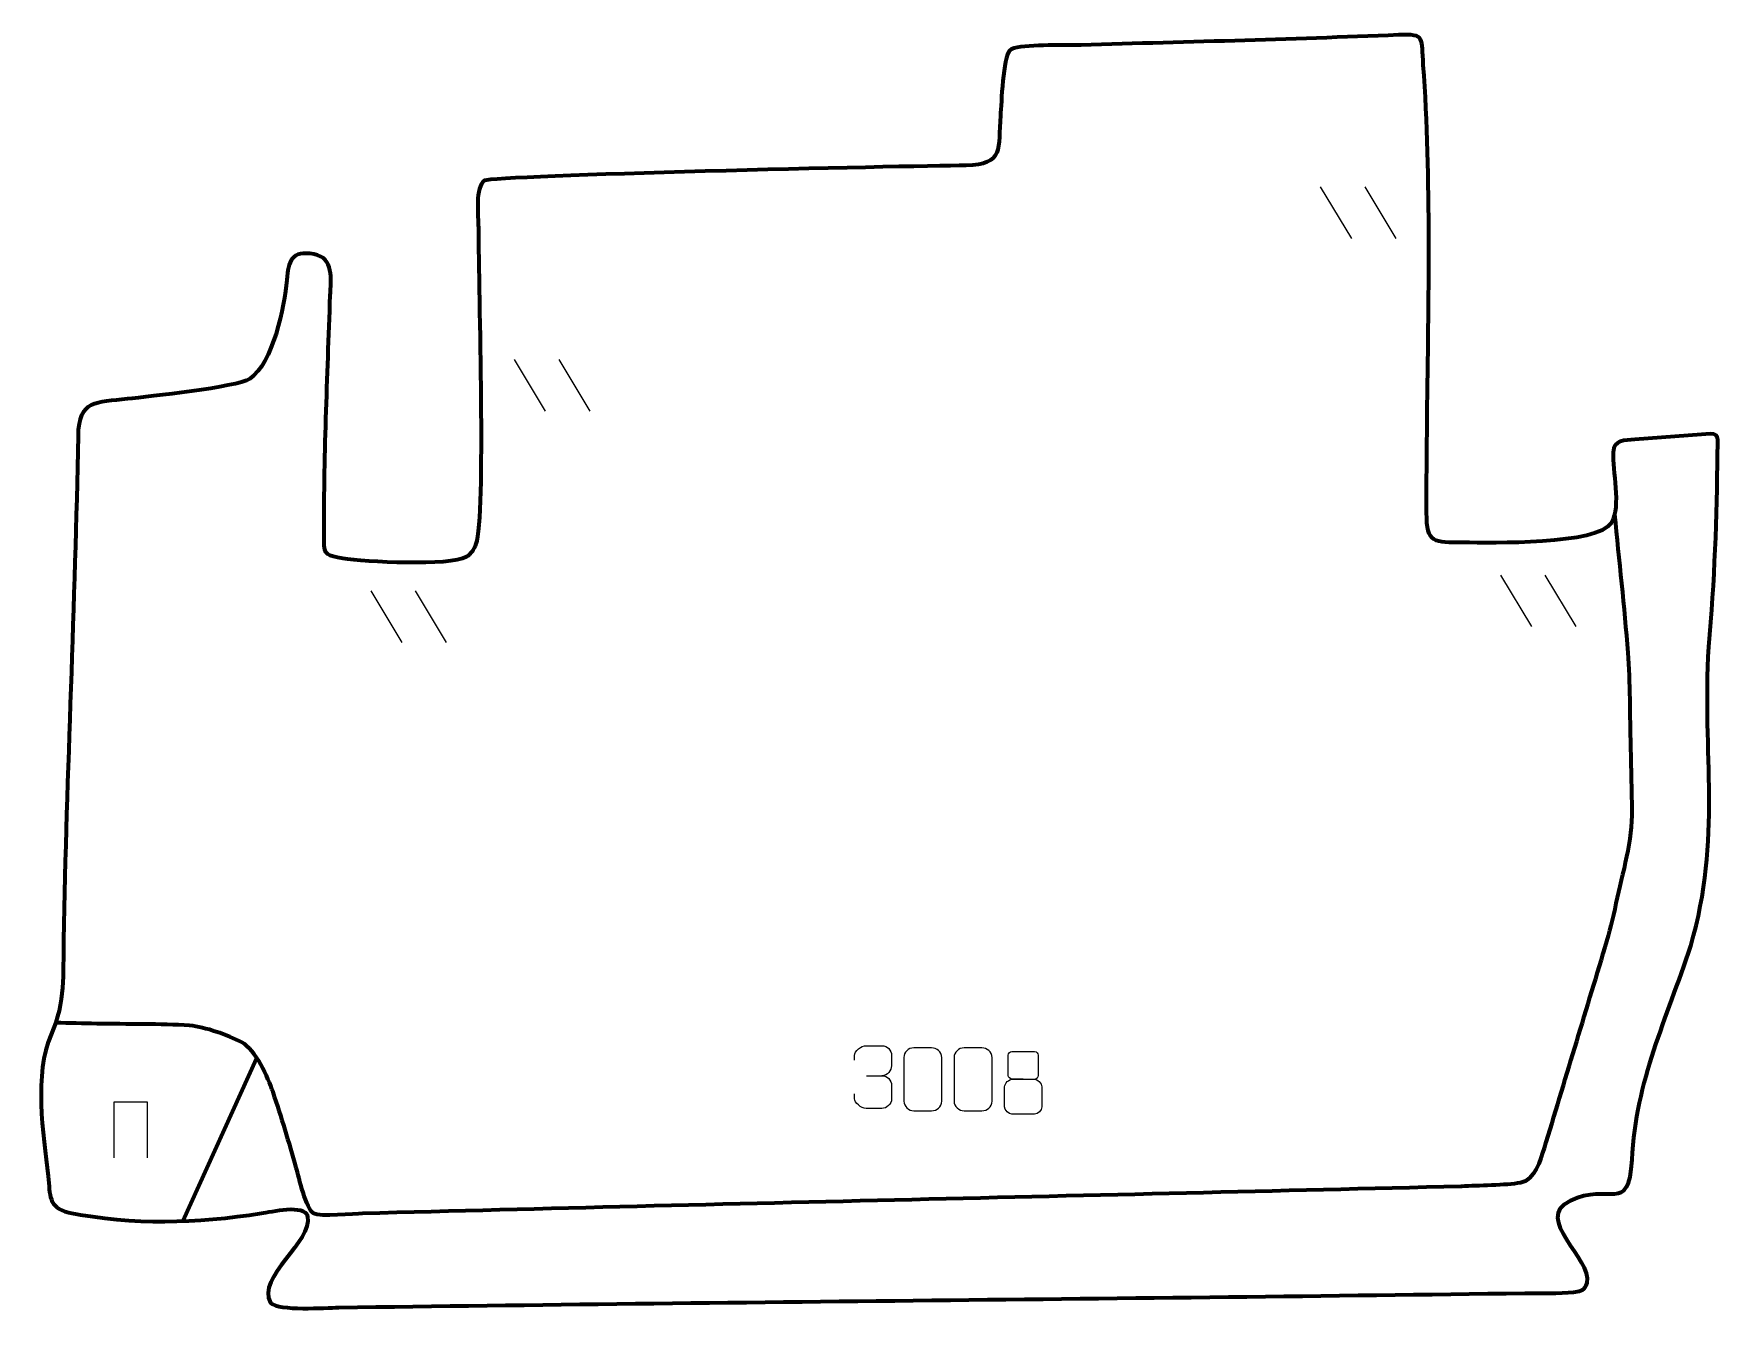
# Model space of a CAD drawing. Header units: millimetres. Extents: x -611 to 61, y 194 to 703.
import ezdxf

# ---------------------------------------------------------------- set-up
doc = ezdxf.new("R2010")
doc.units = ezdxf.units.MM
doc.header["$MEASUREMENT"] = 0
doc.layers.add('layer 1', color=7, linetype='Continuous', plot=False)
doc.layers.add('layer 2', color=7, linetype='Continuous')
doc.layers.add('layer 3', color=7, linetype='Continuous')

msp = doc.modelspace()

# ---------------------------------------------------------------- linework, layer by layer
at = {"layer": 'layer 1', "color": 250, "lineweight": 9}
for points in [[(-98.8397, 641.9674), (-98.8397, 641.9674), (-86.4754, 621.4231), (-86.4754, 621.4231)], [(-81.1098, 641.9674), (-81.1098, 641.9674), (-68.7455, 621.4231), (-68.7455, 621.4231)], [(-419.7766, 573.1757), (-419.7766, 573.1757), (-407.4123, 552.6314), (-407.4123, 552.6314)], [(-402.0467, 573.1757), (-402.0467, 573.1757), (-389.6824, 552.6314), (-389.6824, 552.6314)], [(-27.1348, 487.4506), (-27.1348, 487.4506), (-14.7705, 466.9063), (-14.7705, 466.9063)], [(-9.4049, 487.4506), (-9.4049, 487.4506), (2.9594, 466.9063), (2.9594, 466.9063)], [(-476.9266, 481.1006), (-476.9266, 481.1006), (-464.5623, 460.5563), (-464.5623, 460.5563)], [(-459.1967, 481.1006), (-459.1967, 481.1006), (-446.8324, 460.5563), (-446.8324, 460.5563)], [(-279.5813, 288.1355), (-279.5813, 288.1355), (-273.3849, 288.1355), (-273.3849, 288.1355)]]:
    msp.add_open_spline(points, degree=3, dxfattribs=at)
for points, knots in [([(-284.291, 294.3807), (-284.291, 294.3807), (-284.291, 296.2379), (-284.291, 296.2379), (-284.291, 296.2379), (-284.3053, 297.9798), (-281.6408, 300.0979), (-279.5817, 300.0752), (-279.5817, 300.0752), (-277.5176, 300.0752), (-275.4536, 300.0752), (-273.3899, 300.0752), (-273.3899, 300.0752), (-271.1954, 300.084), (-269.5971, 298.2372), (-269.5527, 296.3251), (-269.5527, 296.3251), (-269.5531, 294.89), (-269.5531, 293.4549), (-269.5527, 292.0194), (-269.5527, 292.0194), (-269.6013, 290.3659), (-271.2039, 288.1359), (-273.4022, 288.1459), (-273.4022, 288.1459), (-271.1985, 288.1347), (-269.5905, 286.3315), (-269.5365, 284.272), (-269.5365, 284.272), (-269.5369, 282.4873), (-269.5369, 280.7026), (-269.5365, 278.9175), (-269.5365, 278.9175), (-269.5264, 276.8561), (-271.5813, 275.093), (-273.4022, 275.1011), (-273.4022, 275.1011), (-275.4675, 275.1014), (-277.5327, 275.1014), (-279.5983, 275.1011), (-279.5983, 275.1011), (-281.7669, 275.1126), (-284.2979, 277.5128), (-284.3165, 278.9746), (-284.3165, 278.9746), (-284.3165, 278.9746), (-284.3165, 280.8832), (-284.3165, 280.8832)], [0, 0, 0, 0, 0.07692308, 0.07692308, 0.07692308, 0.07692308, 0.15384615, 0.15384615, 0.15384615, 0.15384615, 0.23076923, 0.23076923, 0.23076923, 0.23076923, 0.30769231, 0.30769231, 0.30769231, 0.30769231, 0.38461538, 0.38461538, 0.38461538, 0.38461538, 0.46153846, 0.46153846, 0.46153846, 0.46153846, 0.53846154, 0.53846154, 0.53846154, 0.53846154, 0.61538462, 0.61538462, 0.61538462, 0.61538462, 0.69230769, 0.69230769, 0.69230769, 0.69230769, 0.76923077, 0.76923077, 0.76923077, 0.76923077, 0.84615385, 0.84615385, 0.84615385, 0.84615385, 1, 1, 1, 1]), ([(-260.6852, 299.2159), (-258.3191, 299.2159), (-255.9526, 299.2159), (-253.5861, 299.2159), (-253.5861, 299.2159), (-251.6056, 299.2515), (-249.5796, 297.7572), (-249.5525, 295.3151), (-249.5525, 295.3151), (-249.5529, 289.5577), (-249.5529, 283.7999), (-249.5525, 278.0417), (-249.5525, 278.0417), (-249.6946, 275.7141), (-251.401, 274.2318), (-253.5861, 274.221), (-253.5861, 274.221), (-255.9585, 274.2214), (-258.3309, 274.2214), (-260.7029, 274.221), (-260.7029, 274.221), (-262.6614, 274.1154), (-264.6678, 276.0033), (-264.6564, 278.0243), (-264.6564, 278.0243), (-264.656, 283.8049), (-264.656, 289.5852), (-264.6564, 295.365), (-264.6564, 295.365), (-264.6521, 297.507), (-262.875, 299.2295), (-260.6852, 299.2159)], [0, 0, 0, 0, 0.11111111, 0.11111111, 0.11111111, 0.11111111, 0.22222222, 0.22222222, 0.22222222, 0.22222222, 0.33333333, 0.33333333, 0.33333333, 0.33333333, 0.44444444, 0.44444444, 0.44444444, 0.44444444, 0.55555556, 0.55555556, 0.55555556, 0.55555556, 0.66666667, 0.66666667, 0.66666667, 0.66666667, 0.77777778, 0.77777778, 0.77777778, 0.77777778, 1, 1, 1, 1]), ([(-240.6852, 299.2159), (-238.3191, 299.2159), (-235.9526, 299.2159), (-233.5861, 299.2159), (-233.5861, 299.2159), (-231.6056, 299.2515), (-229.5796, 297.7572), (-229.5525, 295.3151), (-229.5525, 295.3151), (-229.5529, 289.5577), (-229.5529, 283.7999), (-229.5525, 278.0417), (-229.5525, 278.0417), (-229.6946, 275.7141), (-231.401, 274.2318), (-233.5861, 274.221), (-233.5861, 274.221), (-235.9585, 274.2214), (-238.3309, 274.2214), (-240.7029, 274.221), (-240.7029, 274.221), (-242.6614, 274.1154), (-244.6678, 276.0033), (-244.6564, 278.0243), (-244.6564, 278.0243), (-244.656, 283.8049), (-244.656, 289.5852), (-244.6564, 295.365), (-244.6564, 295.365), (-244.6521, 297.507), (-242.875, 299.2295), (-240.6852, 299.2159)], [0, 0, 0, 0, 0.11111111, 0.11111111, 0.11111111, 0.11111111, 0.22222222, 0.22222222, 0.22222222, 0.22222222, 0.33333333, 0.33333333, 0.33333333, 0.33333333, 0.44444444, 0.44444444, 0.44444444, 0.44444444, 0.55555556, 0.55555556, 0.55555556, 0.55555556, 0.66666667, 0.66666667, 0.66666667, 0.66666667, 0.77777778, 0.77777778, 0.77777778, 0.77777778, 1, 1, 1, 1]), ([(-223.0823, 296.3051), (-223.0823, 294.0921), (-223.0823, 290.4098), (-223.0823, 288.1965), (-223.0823, 288.1965), (-223.0673, 287.6891), (-222.2599, 286.7577), (-221.5598, 286.7589), (-221.5598, 286.7589), (-218.5899, 286.7591), (-215.6197, 286.6742), (-212.6493, 286.6739), (-212.6493, 286.6739), (-211.8522, 286.6781), (-211.1315, 287.4684), (-211.1341, 288.1891), (-211.1341, 288.1891), (-211.1344, 290.4051), (-211.1344, 294.0898), (-211.1341, 296.3051), (-211.1341, 296.3051), (-211.1526, 297.0159), (-211.764, 297.7763), (-212.5979, 297.7689), (-212.5979, 297.7689), (-215.615, 297.7686), (-218.6319, 297.7686), (-221.6485, 297.7689), (-221.6485, 297.7689), (-222.2749, 297.7765), (-223.099, 297.0655), (-223.0823, 296.3051)], [0, 0, 0, 0, 0.11111111, 0.11111111, 0.11111111, 0.11111111, 0.22222222, 0.22222222, 0.22222222, 0.22222222, 0.33333333, 0.33333333, 0.33333333, 0.33333333, 0.44444444, 0.44444444, 0.44444444, 0.44444444, 0.55555556, 0.55555556, 0.55555556, 0.55555556, 0.66666667, 0.66666667, 0.66666667, 0.66666667, 0.77777778, 0.77777778, 0.77777778, 0.77777778, 1, 1, 1, 1]), ([(-224.5411, 283.7869), (-224.5411, 280.6161), (-224.5411, 278.914), (-224.5411, 275.7426), (-224.5411, 275.7426), (-224.5496, 274.5207), (-222.8517, 272.828), (-221.5991, 272.8195), (-221.5991, 272.8195), (-218.616, 272.8198), (-215.6327, 272.8198), (-212.6493, 272.8195), (-212.6493, 272.8195), (-211.326, 272.8312), (-209.7056, 274.4528), (-209.7167, 275.752), (-209.7167, 275.752), (-209.717, 278.9202), (-209.717, 280.619), (-209.7167, 283.7869), (-209.7167, 283.7869), (-209.7864, 285.1673), (-211.3642, 286.7459), (-212.6696, 286.7398), (-212.6696, 286.7398), (-215.6462, 286.7395), (-218.6228, 286.7395), (-221.5991, 286.7398), (-221.5991, 286.7398), (-222.6786, 286.7462), (-224.5249, 285.1673), (-224.5411, 283.7869)], [0, 0, 0, 0, 0.11111111, 0.11111111, 0.11111111, 0.11111111, 0.22222222, 0.22222222, 0.22222222, 0.22222222, 0.33333333, 0.33333333, 0.33333333, 0.33333333, 0.44444444, 0.44444444, 0.44444444, 0.44444444, 0.55555556, 0.55555556, 0.55555556, 0.55555556, 0.66666667, 0.66666667, 0.66666667, 0.66666667, 0.77777778, 0.77777778, 0.77777778, 0.77777778, 1, 1, 1, 1]), ([(-579.1128, 255.3949), (-579.1128, 255.3949), (-579.1128, 277.7452), (-579.1128, 277.7452), (-579.1128, 277.7452), (-579.1128, 277.7452), (-565.9945, 277.7452), (-565.9945, 277.7452), (-565.9945, 277.7452), (-565.9945, 277.7452), (-565.9945, 255.3949), (-565.9945, 255.3949)], [0, 0, 0, 0, 0.25, 0.25, 0.25, 0.25, 0.5, 0.5, 0.5, 0.5, 1, 1, 1, 1])]:
    msp.add_open_spline(points, degree=3, knots=knots, dxfattribs=at)
at = {"layer": 'layer 2', "color": 142, "lineweight": 158}
msp.add_open_spline([(18.3184, 511.5652), (20.0731, 493.3469), (22.1659, 474.6923), (23.5742, 456.4989), (23.5742, 456.4989), (24.4698, 444.9293), (24.3753, 431.1262), (24.6684, 419.3146), (24.6684, 419.3146), (24.8774, 410.8923), (25.0651, 402.4719), (25.2092, 394.0483), (25.2092, 394.0483), (25.4126, 381.8683), (21.489, 368.7805), (18.8902, 356.8211), (18.8902, 356.8211), (17.4885, 350.3708), (16.3817, 345.6083), (14.4565, 339.256), (14.4565, 339.256), (6.3767, 312.5953), (-1.6639, 285.9226), (-9.7393, 259.2605), (-9.7393, 259.2605), (-11.1276, 254.6776), (-13.5477, 246.43), (-19.1474, 245.4953), (-19.1474, 245.4953), (-24.9746, 244.5225), (-36.1108, 244.4104), (-42.5503, 244.0844), (-42.5503, 244.0844), (-42.5503, 244.0844), (-42.8435, 244.0696), (-42.8435, 244.0696), (-42.8435, 244.0696), (-188.6028, 240.4718), (-334.4224, 237.2183), (-480.1666, 233.2822), (-480.1666, 233.2822), (-483.4193, 233.1944), (-497.2592, 231.9589), (-499.5504, 233.2362), (-499.5504, 233.2362), (-502.8322, 235.0657), (-505.4846, 247.7089), (-506.5801, 251.5235), (-506.5801, 251.5235), (-509.4778, 261.6139), (-512.4232, 271.6758), (-515.8339, 281.607), (-515.8339, 281.607), (-517.9302, 287.6512), (-522.5187, 298.3666), (-528.3243, 301.4496), (-528.3243, 301.4496), (-533.9751, 304.4503), (-542.6679, 307.4049), (-549.0264, 308.1035), (-549.0264, 308.1035), (-560.5357, 308.9336), (-574.1439, 308.579), (-585.9945, 308.8492), (-585.9945, 308.8492), (-591.455, 308.9737), (-596.9155, 309.098), (-602.376, 309.2223)], degree=3, knots=[0, 0, 0, 0, 0.05555556, 0.05555556, 0.05555556, 0.05555556, 0.11111111, 0.11111111, 0.11111111, 0.11111111, 0.16666667, 0.16666667, 0.16666667, 0.16666667, 0.22222222, 0.22222222, 0.22222222, 0.22222222, 0.27777778, 0.27777778, 0.27777778, 0.27777778, 0.33333333, 0.33333333, 0.33333333, 0.33333333, 0.38888889, 0.38888889, 0.38888889, 0.38888889, 0.44444444, 0.44444444, 0.44444444, 0.44444444, 0.5, 0.5, 0.5, 0.5, 0.55555556, 0.55555556, 0.55555556, 0.55555556, 0.61111111, 0.61111111, 0.61111111, 0.61111111, 0.66666667, 0.66666667, 0.66666667, 0.66666667, 0.72222222, 0.72222222, 0.72222222, 0.72222222, 0.77777778, 0.77777778, 0.77777778, 0.77777778, 0.83333333, 0.83333333, 0.83333333, 0.83333333, 0.88888889, 0.88888889, 0.88888889, 0.88888889, 1, 1, 1, 1], dxfattribs=at)
msp.add_open_spline([(-551.7102, 230.2806), (-551.7102, 230.2806), (-522.4587, 294.9551), (-522.4587, 294.9551)], degree=3, dxfattribs=at)
at = {"layer": 'layer 3', "color": 242, "lineweight": 158}
msp.add_open_spline([(-597.2447, 233.6974), (-605.5254, 235.8915), (-604.4909, 240.4695), (-605.402, 248.2226), (-605.402, 248.2226), (-607.3629, 264.7924), (-611.0933, 289.0762), (-604.1986, 304.5691), (-604.1986, 304.5691), (-598.3802, 317.6435), (-599.5177, 328.2893), (-599.2622, 342.2356), (-599.2622, 342.2356), (-598.037, 409.113), (-594.6185, 475.9752), (-593.4799, 542.8576), (-593.4799, 542.8576), (-593.2344, 557.2809), (-586.2318, 556.084), (-573.791, 557.5202), (-573.791, 557.5202), (-565.0407, 558.5558), (-530.5546, 562.0563), (-525.0874, 565.5762), (-525.0874, 565.5762), (-515.8493, 571.5239), (-511.3893, 594.3989), (-510.3574, 604.8144), (-510.3574, 604.8144), (-509.6549, 612.5537), (-508.6082, 616.7341), (-499.4997, 615.1341), (-499.4997, 615.1341), (-491.4674, 613.7232), (-492.8203, 605.2767), (-493.0565, 598.6715), (-493.0565, 598.6715), (-494.1571, 566.2419), (-495.6536, 533.2775), (-495.5114, 500.867), (-495.5114, 500.867), (-495.487, 495.3171), (-494.166, 495.1561), (-488.0111, 494.0635), (-488.0111, 494.0635), (-479.3966, 492.6796), (-445.3505, 490.7868), (-438.8421, 494.7018), (-438.8421, 494.7018), (-436.9844, 495.8193), (-435.7929, 497.6158), (-435.0511, 499.7995), (-435.0511, 499.7995), (-431.0996, 511.4308), (-434.0434, 599.5227), (-434.0676, 625.8272), (-434.0676, 625.8272), (-434.0729, 629.8234), (-435.5033, 642.3881), (-431.5698, 644.4298), (-431.5698, 644.4298), (-427.6182, 646.4809), (-265.1497, 650.3118), (-239.8377, 650.4158), (-239.8377, 650.4158), (-224.6165, 650.9055), (-227.245, 657.0454), (-226.1811, 670.423), (-226.1811, 670.423), (-225.8086, 675.1068), (-225.2977, 693.5978), (-222.4238, 696.2841), (-222.4238, 696.2841), (-219.6647, 698.8632), (-202.7928, 698.19), (-198.18, 698.3157), (-198.18, 698.3157), (-154.6619, 699.5009), (-111.1846, 700.6218), (-67.686, 702.4354), (-67.686, 702.4354), (-56.7025, 702.8933), (-58.6068, 701.1916), (-57.8296, 690.4653), (-57.8296, 690.4653), (-54.5346, 644.9882), (-55.7948, 596.4575), (-56.2763, 550.7432), (-56.2763, 550.7432), (-56.4116, 537.9007), (-56.5548, 525.0493), (-56.5259, 512.2063), (-56.5259, 512.2063), (-56.4904, 499.8958), (-53.685, 500.4656), (-41.7499, 500.3582), (-41.7499, 500.3582), (-31.122, 500.2821), (11.8288, 499.2836), (17.0666, 508.2804), (17.0666, 508.2804), (20.9915, 515.0219), (17.3909, 529.1058), (17.7249, 536.3129), (17.7249, 536.3129), (17.9506, 541.1835), (22.1906, 541.08), (26.4181, 541.4313), (26.4181, 541.4313), (35.8513, 542.1987), (45.2662, 542.809), (54.7161, 543.579), (54.7161, 543.579), (60.3341, 544.0368), (59.4476, 542.4207), (59.3616, 536.4558), (59.3616, 536.4558), (59.0804, 509.9289), (58.2204, 485.2759), (55.8684, 458.8162), (55.8684, 458.8162), (53.2338, 416.1571), (61.1941, 382.8326), (48.6717, 339.899), (48.6717, 339.899), (38.9612, 310.0639), (26.9682, 286.9102), (25.2885, 254.6478), (25.2885, 254.6478), (24.1365, 232.5205), (15.918, 246.0873), (0.7456, 238.5357), (0.7456, 238.5357), (-14.2805, 231.0569), (9.6298, 215.2356), (7.3841, 205.7166), (7.3841, 205.7166), (7.3841, 205.7166), (7.0341, 204.6543), (7.0341, 204.6543), (7.0341, 204.6543), (5.9873, 202.4853), (4.0358, 202.307), (1.9476, 201.9496), (1.9476, 201.9496), (-3.1862, 201.4445), (-12.0332, 201.6969), (-17.4037, 201.621), (-17.4037, 201.621), (-174.8028, 199.3968), (-332.2256, 198.1329), (-489.6103, 195.8929), (-489.6103, 195.8929), (-495.087, 195.815), (-513.2898, 194.4043), (-516.8787, 197.7808), (-516.8787, 197.7808), (-522.6201, 207.8497), (-499.9505, 222.3037), (-502.0487, 232.1367), (-502.0487, 232.1367), (-503.1458, 237.2781), (-516.729, 233.9706), (-520.4797, 233.3924), (-520.4797, 233.3924), (-546.3177, 229.4093), (-571.4893, 228.5575), (-597.2447, 233.6974)], degree=3, knots=[0, 0, 0, 0, 0.02325581, 0.02325581, 0.02325581, 0.02325581, 0.04651163, 0.04651163, 0.04651163, 0.04651163, 0.06976744, 0.06976744, 0.06976744, 0.06976744, 0.09302326, 0.09302326, 0.09302326, 0.09302326, 0.11627907, 0.11627907, 0.11627907, 0.11627907, 0.13953488, 0.13953488, 0.13953488, 0.13953488, 0.1627907, 0.1627907, 0.1627907, 0.1627907, 0.18604651, 0.18604651, 0.18604651, 0.18604651, 0.20930233, 0.20930233, 0.20930233, 0.20930233, 0.23255814, 0.23255814, 0.23255814, 0.23255814, 0.25581395, 0.25581395, 0.25581395, 0.25581395, 0.27906977, 0.27906977, 0.27906977, 0.27906977, 0.30232558, 0.30232558, 0.30232558, 0.30232558, 0.3255814, 0.3255814, 0.3255814, 0.3255814, 0.34883721, 0.34883721, 0.34883721, 0.34883721, 0.37209302, 0.37209302, 0.37209302, 0.37209302, 0.39534884, 0.39534884, 0.39534884, 0.39534884, 0.41860465, 0.41860465, 0.41860465, 0.41860465, 0.44186047, 0.44186047, 0.44186047, 0.44186047, 0.46511628, 0.46511628, 0.46511628, 0.46511628, 0.48837209, 0.48837209, 0.48837209, 0.48837209, 0.51162791, 0.51162791, 0.51162791, 0.51162791, 0.53488372, 0.53488372, 0.53488372, 0.53488372, 0.55813953, 0.55813953, 0.55813953, 0.55813953, 0.58139535, 0.58139535, 0.58139535, 0.58139535, 0.60465116, 0.60465116, 0.60465116, 0.60465116, 0.62790698, 0.62790698, 0.62790698, 0.62790698, 0.65116279, 0.65116279, 0.65116279, 0.65116279, 0.6744186, 0.6744186, 0.6744186, 0.6744186, 0.69767442, 0.69767442, 0.69767442, 0.69767442, 0.72093023, 0.72093023, 0.72093023, 0.72093023, 0.74418605, 0.74418605, 0.74418605, 0.74418605, 0.76744186, 0.76744186, 0.76744186, 0.76744186, 0.79069767, 0.79069767, 0.79069767, 0.79069767, 0.81395349, 0.81395349, 0.81395349, 0.81395349, 0.8372093, 0.8372093, 0.8372093, 0.8372093, 0.86046512, 0.86046512, 0.86046512, 0.86046512, 0.88372093, 0.88372093, 0.88372093, 0.88372093, 0.90697674, 0.90697674, 0.90697674, 0.90697674, 0.93023256, 0.93023256, 0.93023256, 0.93023256, 0.95348837, 0.95348837, 0.95348837, 0.95348837, 1, 1, 1, 1], dxfattribs=at)

doc.saveas('drawing.dxf')
